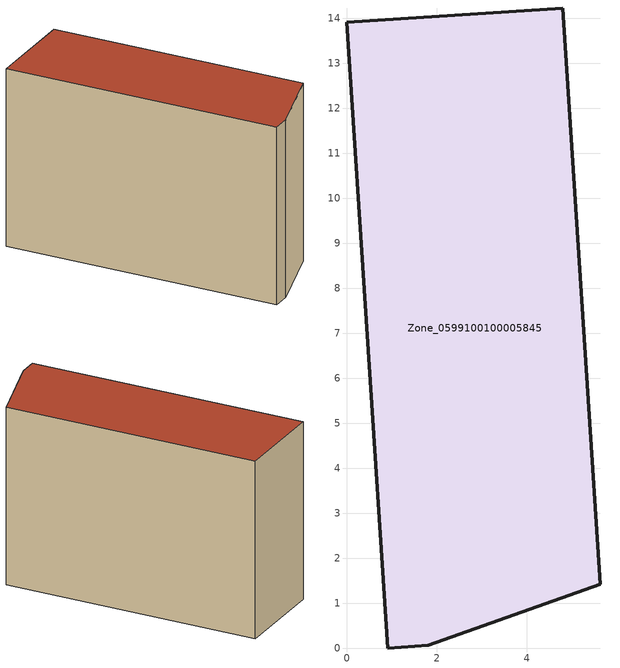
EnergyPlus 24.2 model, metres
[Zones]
Zone_0599100100005845
 floor ground (C_G): 5.63,1.42 1.81,0.06 0.91,0 0,13.92 4.79,14.23 z0
 wall outside (C_F): 5.63,1.42 4.79,14.23 0,13.92 0.91,0 1.81,0.06 5.63,1.42 z0:8.97
 roof outside (C_R): 1.81,0.06 5.63,1.42 4.79,14.23 0,13.92 0.91,0 z8.97
[BUILDING]
Pand.0599100100005845: North Axis=0; Terrain=City; Loads Convergence Tolerance Value=0.04; Temperature Convergence Tolerance Value=0.4; Solar Distribution=FullExterior; Maximum Number of Warmup Days=25; Minimum Number of Warmup Days=1
[Site:Location]
Rotterdam.The.Hague.AP_ZH_NLD Design_Conditions: Latitude=51.96; Longitude=4.45; Time Zone=1; Elevation=-4.5
[SITE:GROUNDTEMPERATURE:BUILDINGSURFACE]
18, 18, 18, 18, 18, 18, 18, 18, 18, 18, 18, 18
[MATERIAL] Thermal Absorptance=0.9; Solar Absorptance=0.7; Visible Absorptance=0.7
Name | Roughness | Thickness | Conductivity | Density | Specific Heat
G.TI.2006-2014 | MediumSmooth | 0.15 | 0.06 | 540 | 1210
F.TI.2006-2014 | Rough | 0.3 | 0.12 | 1920 | 840
R.TI.2006-2014 | MediumRough | 0.2 | 0.08 | 1500 | 1000
[CONSTRUCTION]
C_G: G.TI.2006-2014
C_F: F.TI.2006-2014
C_R: R.TI.2006-2014
[ZONE]
Zone_0599100100005845: Type=1; Multiplier=1; Ceiling Height=Autocalculate; Volume=Autocalculate; Floor Area=autocalculate; Part of Total Floor Area=Yes
[ZONEINFILTRATION:DESIGNFLOWRATE]
Infil_Zone_0599100100005845: Zone or ZoneList or Space or SpaceList=Zone_0599100100005845; Schedule=AlwaysOn; Design Flow Rate Calculation Method=Flow/Area; Flow Rate per Floor Area=0.0015; Constant Term Coefficient=1; Temperature Term Coefficient=0; Velocity Term Coefficient=0; Velocity Squared Term Coefficient=0
[HVACTEMPLATE:ZONE:IDEALLOADSAIRSYSTEM]
Zone_0599100100005845: Maximum Heating Supply Air Temperature=50; Minimum Cooling Supply Air Temperature=13; Maximum Heating Supply Air Humidity Ratio=0.0156; Minimum Cooling Supply Air Humidity Ratio=0.0077; Heating Limit=NoLimit; Cooling Limit=NoLimit; Dehumidification Control Type=ConstantSensibleHeatRatio; Cooling Sensible Heat Ratio=0.7; Dehumidification Setpoint=60; Humidification Control Type=None; Humidification Setpoint=30; Outdoor Air Method=None; Outdoor Air Flow Rate per Person=0.00944; Outdoor Air Flow Rate per Zone Floor Area=0; Outdoor Air Flow Rate per Zone=0; Demand Controlled Ventilation Type=None; Outdoor Air Economizer Type=NoEconomizer; Heat Recovery Type=None; Sensible Heat Recovery Effectiveness=0.7; Latent Heat Recovery Effectiveness=0.65
[ZONECONTROL:THERMOSTAT]
ThermostatControl_Zone_0599100100005845: Zone or ZoneList=Zone_0599100100005845; Control Type Schedule=DualSetpointControlType; Control 1=Thermostat_Zone_0599100100005845; Temperature Difference Between Cutout And Setpoint=0
[THERMOSTATSETPOINT:DUALSETPOINT]
Thermostat_Zone_0599100100005845: Heating Setpoint Temperature Schedule=HeatingSetpoint_Zone_0599100100005845; Cooling Setpoint Temperature Schedule=CoolingSetpoint_Zone_0599100100005845
[SCHEDULE:COMPACT]
HeatingSetpoint_Zone_0599100100005845: Through: 12/31, For: AllDays, Until: 24:00, 21
CoolingSetpoint_Zone_0599100100005845: Through: 12/31, For: AllDays, Until: 24:00, 24
DualSetpointControlType: Through: 12/31, For: AllDays, Until: 24:00, 4
AlwaysOn: Through: 12/31, For: AllDays, Until: 24:00, 1
